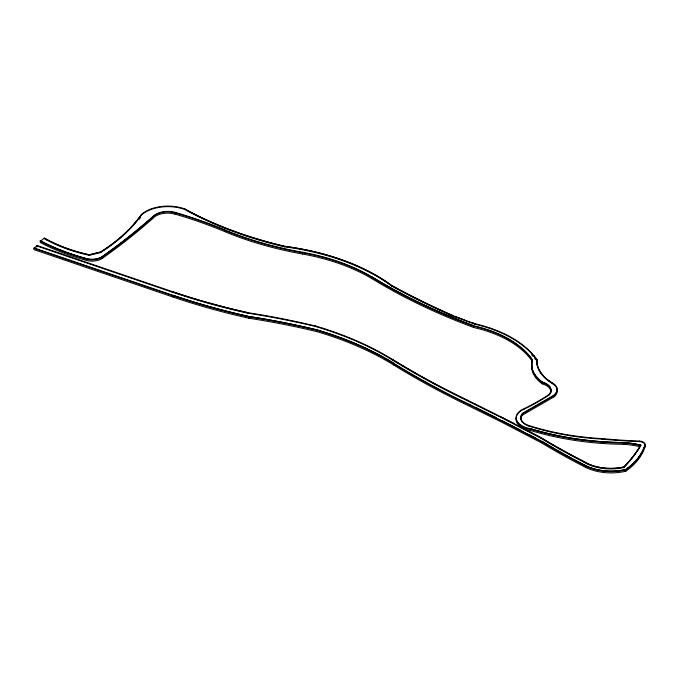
<?xml version="1.0" encoding="UTF-8"?>
<svg xmlns="http://www.w3.org/2000/svg" width="679" height="679" viewBox="0 0 679 679"><rect width="100%" height="100%" fill="white"/><g stroke="black" fill="none" stroke-linecap="round" stroke-linejoin="round"><path stroke-width="1.02" d="M393.642 364.979L393.701 363.231A277.635 160.286 0 0 0 316.804 329.824A538.973 311.177 0 0 0 248.811 316.507A511.465 295.289 0 0 1 172.984 295.314L33.95 247.903L33.95 249.626L172.984 297.029A511.465 295.289 0 0 0 248.811 318.222A538.973 311.177 0 0 1 316.77 331.59A277.55 160.236 0 0 1 393.642 364.979A811.286 468.391 0 0 0 463.553 403.334L502.57 422.601L542.394 443.362A671.981 387.964 0 0 0 585.51 467.313A38.805 22.407 0 0 0 625.809 471.243A91.266 52.69 0 0 0 644.821 447.291L644.965 444.711A6.077 3.505 0 0 0 639.542 441.579A371.057 214.225 0 0 1 603.572 439.262L601.823 439.092A189 109.115 0 0 1 529.009 426.115A16.016 9.251 0 0 1 522.448 413.817L522.448 413.316L554.039 395.144A16.092 9.294 0 0 0 557.145 389.101L556.746 387.514A16.092 9.294 0 0 0 552.859 383.304A56.391 32.558 0 0 1 536.851 359.48L533.77 355.44M645.042 444.21L644.744 446.069A91.156 52.631 0 0 1 625.758 469.987A38.711 22.348 0 0 1 585.57 466.066A671.904 387.921 0 0 1 542.445 442.105L502.63 421.353L463.613 402.078A811.21 468.349 0 0 1 393.701 363.732A277.635 160.286 0 0 0 316.804 330.325A539.05 311.22 0 0 0 248.837 316.966A511.372 295.238 0 0 1 173.026 295.772L33.992 248.37L36.768 245.942L171.566 291.902A511.559 295.348 0 0 0 247.402 313.104A538.897 311.135 0 0 1 315.362 326.463A277.465 160.193 0 0 1 392.207 359.845A811.371 468.442 0 0 0 462.127 398.2L501.144 417.475L540.951 438.227A672.032 387.998 0 0 0 584.076 462.187A36.31 20.964 0 0 0 623.916 467.491A224.112 129.392 0 0 0 640.781 445.636L640.781 445.135L639.321 444.796A62.281 35.953 0 0 0 624.018 442.555A207.333 119.708 0 0 1 530.358 428.644A19.632 11.331 0 0 1 516.413 419.571A19.632 11.331 0 0 1 524.655 408.418A220.539 127.329 0 0 0 547.817 395.322M547.758 395.288L549.336 394.304A15.744 9.09 0 0 0 542.317 382.099A48.413 27.949 0 0 1 532.455 359.7L532.455 360.201A48.413 27.949 0 0 0 542.309 382.6A15.744 9.09 0 0 1 549.336 394.796L547.817 395.823A220.539 127.329 0 0 1 524.655 408.911A19.632 11.331 0 0 0 516.413 420.072A19.632 11.331 0 0 0 530.358 429.136A207.333 119.708 0 0 0 624.018 443.056A62.281 35.953 0 0 1 639.321 445.297L640.781 445.636M549.269 394.278A15.668 9.048 0 0 0 542.258 382.141A48.489 27.992 0 0 1 532.37 359.709L532.37 361.423A103.997 60.041 0 0 0 473.526 327.448A545.466 314.92 0 0 1 371.922 278.636A166.126 95.917 0 0 0 302.461 254.005A267.085 154.201 0 0 1 228.348 233.109L224.622 231.547A365.735 211.152 0 0 0 174.893 214.072A16.746 9.667 0 0 0 152.588 218.646A782.208 451.603 0 0 1 102.393 258.3A13.419 7.749 0 0 1 84.238 259.718A178.662 103.149 0 0 1 40.256 242.488L40.367 240.765A178.416 103.004 0 0 0 84.281 257.952A13.342 7.707 0 0 0 102.334 256.552A782.208 451.603 0 0 0 152.588 216.932A16.746 9.667 0 0 1 174.893 212.349M532.446 360.201A104.091 60.091 0 0 0 473.56 326.183A545.373 314.869 0 0 1 371.982 277.388A166.211 95.96 0 0 0 302.486 252.749A267.008 154.15 0 0 1 228.39 231.853L224.664 230.291A365.828 211.211 0 0 0 174.927 212.807A16.822 9.71 0 0 0 152.512 217.407A782.098 451.535 0 0 1 102.325 257.052A13.342 7.707 0 0 1 84.272 258.453A178.416 103.004 0 0 1 40.367 241.266L44.398 238.108L44.958 238.422M522.448 413.817L553.971 395.611A16.007 9.243 0 0 0 557.069 389.602L556.67 388.023A16.016 9.251 0 0 0 552.799 383.83A56.45 32.592 0 0 1 536.766 359.98L533.702 355.966A111.339 64.284 0 0 0 474.672 324.146L452.189 315.845A734.135 423.849 0 0 1 391.775 286.105A189.195 109.226 0 0 0 284.679 246.85A318.078 183.644 0 0 1 186.411 210.397L184.781 209.472A31.353 18.095 0 0 0 141.495 214.997A216.389 124.936 0 0 1 100.602 252.554L89.297 255.338A129.265 74.631 0 0 1 46.902 240.077L44.407 238.601M520.801 419.622A15.931 9.2 0 0 1 522.516 415.064L554.039 396.859A16.092 9.294 0 0 0 557.145 390.815L556.746 389.228M141.495 214.997L141.495 214.496A216.389 124.936 0 0 1 100.602 252.053L89.297 254.837A129.265 74.631 0 0 1 46.902 239.585L46.036 239.11M45.748 238.949L46.953 239.543A129.146 74.563 0 0 0 89.297 254.795L100.551 252.019A216.304 124.885 0 0 0 141.427 214.479A31.438 18.146 0 0 1 184.832 208.937L186.462 209.87A317.993 183.593 0 0 0 284.705 246.307A189.263 109.268 0 0 1 391.834 285.579A734.024 423.781 0 0 0 452.239 315.311M603.572 438.761L601.823 438.592A188.915 109.073 0 0 1 529.043 425.572A15.931 9.2 0 0 1 522.516 413.341L522.516 415.064M474.714 323.611L466.405 320.743M472.592 322.932L474.672 323.645A111.339 64.284 0 0 1 533.702 355.465L536.766 359.488A56.45 32.592 0 0 0 552.799 383.329A16.016 9.251 0 0 1 556.67 387.522L557.069 389.101A16.007 9.243 0 0 1 553.979 395.119L554.039 396.859M464.606 320.089L466.448 320.709M464.648 320.055L455.702 316.737M462.857 319.393L452.189 315.353A734.135 423.849 0 0 1 391.775 285.613A189.195 109.226 0 0 0 284.679 246.35A318.078 183.644 0 0 1 186.411 209.904L184.781 208.971L184.781 209.472M224.622 229.833L228.39 231.352A267.008 154.15 0 0 0 302.486 252.248A166.126 95.917 0 0 1 371.922 276.922A545.373 314.869 0 0 0 473.56 325.691L473.56 326.192M475.283 404.022L462.178 397.665A811.286 468.391 0 0 1 392.267 359.318A277.55 160.236 0 0 0 315.396 325.92M392.207 359.845L392.207 359.352A811.371 468.442 0 0 0 462.127 397.707L468.688 400.873M470.174 404.752L463.553 401.62A811.286 468.391 0 0 1 393.642 363.265A277.55 160.236 0 0 0 316.77 329.875A539.05 311.22 0 0 0 248.837 316.465A511.372 295.238 0 0 1 173.026 295.272L172.984 297.029M470.123 404.786L496.188 417.602M475.224 404.064L481.793 407.23M476.658 407.977L542.445 441.605A671.904 387.921 0 0 0 585.561 465.565A38.711 22.348 0 0 0 625.758 469.486A91.156 52.631 0 0 0 644.736 445.568M481.742 407.264L494.753 413.689M494.702 413.723L514.003 423.492M501.144 416.974L541.01 437.692A671.981 387.964 0 0 0 584.135 461.652A36.216 20.913 0 0 0 623.857 466.957A223.705 129.154 0 0 0 640.679 445.169A62.188 35.902 0 0 0 624.018 442.606A207.409 119.742 0 0 1 530.324 428.687M502.57 420.887L521.752 430.741M520.318 426.828L540.951 437.726A672.032 387.998 0 0 0 584.076 461.686A36.31 20.964 0 0 0 623.916 466.991A224.112 129.392 0 0 0 640.781 445.135M528.661 434.356L535.544 437.989M45.807 238.915L44.627 238.295M44.339 238.643L44.398 238.108M534.653 358.308L535.748 359.751M645.05 444.711L644.821 447.291L645.042 445.925A6.153 3.556 0 0 0 644.804 445.246M644.965 444.711L644.965 445.203L644.965 444.21A6.077 3.505 0 0 0 639.542 441.078A371.006 214.199 0 0 1 603.58 438.71L601.832 438.549L601.823 439.092M639.542 441.078L639.542 441.579M625.758 469.486L625.809 471.243M624.018 442.555L624.018 444.321A62.188 35.902 0 0 1 639.295 446.553M623.916 466.999L623.916 467.491M585.561 465.565L585.51 467.313M584.076 461.686L584.076 462.187M552.799 383.329L552.799 383.83M549.336 394.304L549.336 394.805M542.445 441.605L542.445 442.105M542.317 382.099L542.317 382.6M542.394 443.362L542.394 441.639A671.981 387.964 0 0 0 585.51 465.599A38.805 22.407 0 0 0 625.809 469.529A91.266 52.69 0 0 0 644.821 445.577M542.258 382.141L542.258 383.856A15.668 9.048 0 0 1 550.89 392.538M540.951 437.726L540.951 438.227M536.851 359.48L536.851 361.194A56.391 32.558 0 0 0 536.996 364.844M536.766 359.488L536.766 359.98M530.358 428.644L530.324 430.401A207.409 119.742 0 0 0 624.018 444.321M529.009 425.614L529.009 426.115M524.655 408.418L524.655 408.911M474.672 323.645L474.672 324.146M371.922 278.636L371.982 276.888A545.466 314.92 0 0 0 473.526 325.733L473.526 327.448M463.613 401.578L463.553 403.334M462.127 397.707L462.127 398.2M452.189 315.353L452.189 315.845M391.775 285.613L391.775 286.105M316.804 329.824L316.77 331.59M315.362 326.463L315.362 325.962A538.897 311.135 0 0 0 247.402 312.603M302.486 252.248L302.461 254.005M284.679 246.35L284.679 246.85M248.837 316.465L248.811 318.222M36.81 247.122L36.81 245.399L171.609 291.359A511.465 295.289 0 0 0 247.428 312.561L247.402 313.104M224.622 231.547L224.664 229.799A365.828 211.211 0 0 0 174.927 212.306L174.893 214.072M171.566 291.902L171.566 291.401A511.559 295.348 0 0 0 247.402 312.603M152.588 216.932L152.588 218.646M152.512 217.407L152.512 216.907A782.098 451.535 0 0 1 102.325 256.552A13.419 7.749 0 0 1 84.238 258.003A178.662 103.149 0 0 1 40.256 240.773M102.393 258.3L102.393 256.586L102.325 257.052M100.602 252.053L100.602 252.554M89.297 254.837L89.297 255.338M84.272 257.961L84.272 258.453M84.238 258.003L84.238 259.718M46.902 239.585L46.902 240.077M40.316 240.731L40.367 241.266M530.324 430.401A19.708 11.382 0 0 1 516.388 417.449M531.699 354.803A111.415 64.327 0 0 1 533.1 356.365M542.258 383.856A48.489 27.992 0 0 1 531.776 364.046M140.358 217.687A216.304 124.885 0 0 1 139.263 219.181M473.526 325.733A103.997 60.041 0 0 1 532.378 359.717"/></g></svg>
